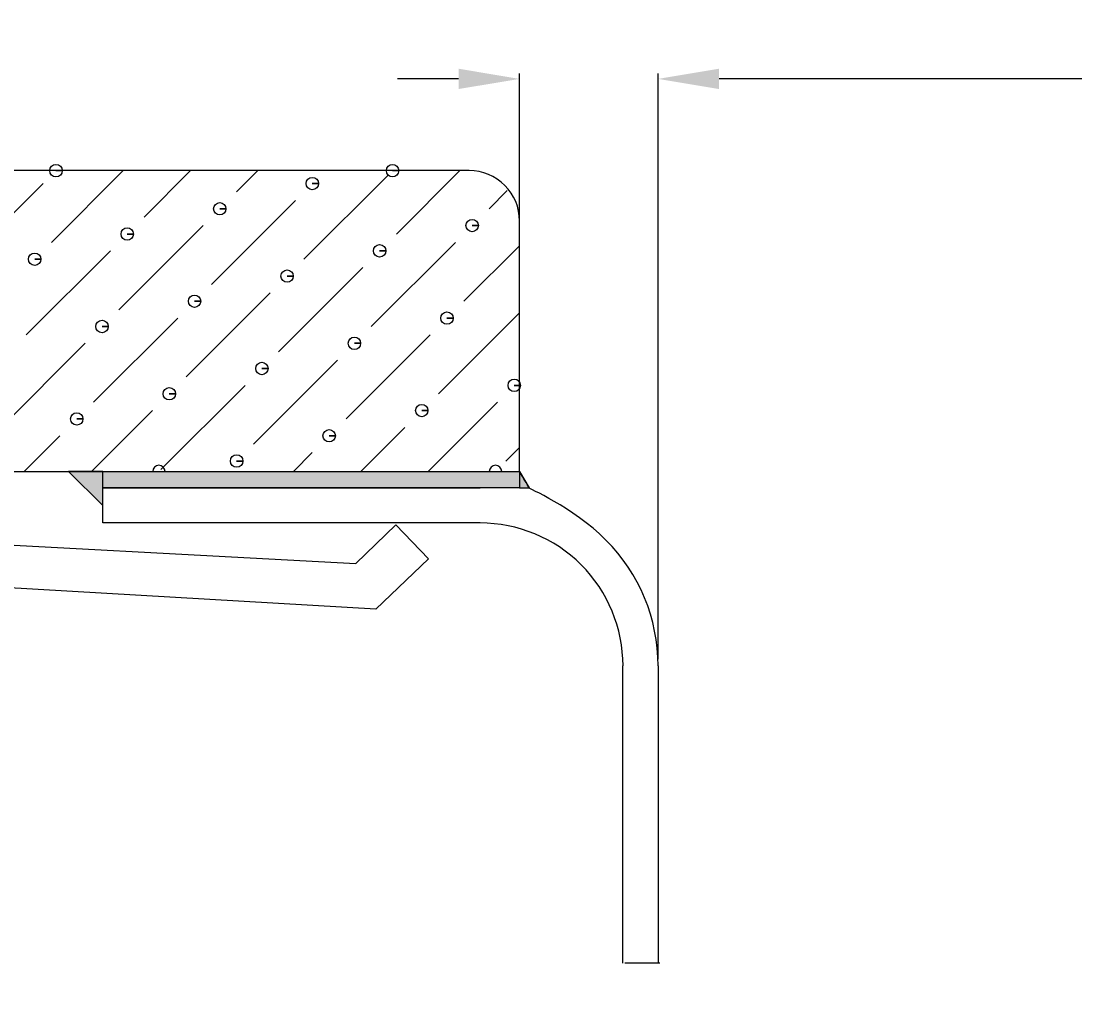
# Model space of a CAD drawing. Header units: millimetres. Extents: x 134 to 1547, y 290 to 1281.
# Drawn here: x 1077.65 to 1112.21, y 975.1 to 1007.29 of the extents above; entities that cross this region are included whole.
import ezdxf

# ---------------------------------------------------------------- set-up
doc = ezdxf.new("R2010")
doc.units = ezdxf.units.MM
doc.layers.add('尺寸標注', color=1, linetype='Continuous', lineweight=30)
doc.layers.add('細實線', color=1, linetype='Continuous', lineweight=13)
doc.styles.add('DIM', font='txt.shx', dxfattribs={"width": 0.7, "bigfont": 'chineset.shx'})
doc.styles.get("Standard").update_dxf_attribs({"font": 'arial.ttf'})
doc.dimstyles.new('5-1', dxfattribs={"dimscale": 5, "dimtxt": 2.5, "dimasz": 1.8, "dimexe": 1.6, "dimexo": 0.625, "dimtad": 1, "dimdec": 1, "dimdsep": 46, "dimlunit": 6, "dimtxsty": 'DIM', "dimcen": 0, "dimclrd": 1, "dimclre": 1, "dimclrt": 3, "dimadec": 1, "dimazin": 1, "dimtfac": 1, "dimtdec": 1, "dimtmove": 0, "dimatfit": 3, "dimfxl": 1, "dimtolj": 1, "dimlwd": 13, "dimlwe": 13, "dimarcsym": 0})
doc.dimstyles.new('in+mm', dxfattribs={"dimtxt": 15, "dimasz": 10, "dimexe": 0.18, "dimexo": 0.0625, "dimgap": 3, "dimtad": 1, "dimtoh": 1, "dimdec": 4, "dimlfac": 0.03937, "dimdsep": 46, "dimlunit": 5, "dimtxsty": 'Standard', "dimcen": 0.09, "dimclrd": 256, "dimclre": 256, "dimadec": 0, "dimazin": 0, "dimtp": 0.01, "dimtm": 0.01, "dimtfac": 1, "dimtdec": 4, "dimtofl": 0, "dimtmove": 0, "dimatfit": 3, "dimfxl": 1, "dimfrac": 2, "dimtolj": 1, "dimlwd": 0, "dimlwe": 0, "dimarcsym": 0})
doc.dimstyles.new('mm+in', dxfattribs={"dimscale": 3, "dimtxt": 4, "dimasz": 2.5, "dimexe": 1.25, "dimexo": 0.625, "dimgap": 2, "dimtad": 1, "dimdec": 1, "dimtxsty": 'DIM', "dimcen": 0, "dimclrd": 1, "dimclre": 1, "dimclrt": 3, "dimadec": 0, "dimazin": 0, "dimtfac": 1, "dimtdec": 1, "dimtofl": 0, "dimtmove": 0, "dimatfit": 3, "dimfxl": 1, "dimlwd": -1, "dimarcsym": 0})

# ---------------------------------------------------------------- blocks, each defined once
blk = doc.blocks.new('*D26')
at = {"layer": 'Defpoints', "color": 0}
for p in [(1098.542, 1005.392), (1093.996, 1000.732), (1098.542, 986.286)]:
    blk.add_point(p, dxfattribs=at)
at = {"layer": '細實線', "lineweight": 0}
for p, q in [((1093.996, 1000.795), (1093.996, 1005.572)), ((1098.542, 986.349), (1098.542, 1005.572)), ((1091.996, 1005.392), (1089.996, 1005.392)), ((1102.542, 1005.392), (1100.542, 1005.392)), ((1156.967, 1005.392), (1102.542, 1005.392))]:
    blk.add_line(p, q, dxfattribs=at)
at = {"layer": '細實線'}
for points in [[(1091.996, 1005.059), (1091.996, 1005.726), (1093.996, 1005.392)], [(1100.542, 1005.726), (1100.542, 1005.059), (1098.542, 1005.392)]]:
    blk.add_solid(points, dxfattribs=at)
at = {"layer": '細實線', "color": 0, "insert": (1131.255, 1022.2), "char_height": 15, "attachment_point": 5}
blk.add_mtext('\\A1;{\\fTahoma|b0|i0|c163|p34;\\H1.4581x;1/4"}', dxfattribs=at)
blk = doc.blocks.new('*D27')
at = {"color": 1, "lineweight": -2}
for p, q in [((458.467, 819.569), (458.467, 1087.531)), ((1207.767, 819.569), (1207.767, 1087.531))]:
    blk.add_line(p, q, dxfattribs=at)
at = {"color": 1}
blk.add_line((467.217, 1083.156), (1199.017, 1083.156), dxfattribs=at)
for points in [[(467.217, 1084.615), (467.217, 1081.698), (458.467, 1083.156)], [(1199.017, 1081.698), (1199.017, 1084.615), (1207.767, 1083.156)]]:
    blk.add_solid(points, dxfattribs=at)
at = {"layer": 'Defpoints', "color": 0}
for p in [(1207.767, 1083.156), (458.467, 817.381), (1207.767, 817.381)]:
    blk.add_point(p, dxfattribs=at)
at = {"color": 3, "insert": (824.276, 1097.156), "char_height": 14, "attachment_point": 5, "style": 'DIM'}
blk.add_mtext('749.3mm [29 1/2"]', dxfattribs=at)
blk = doc.blocks.new('*D28')
at = {"color": 1, "lineweight": -2}
for p, q in [((452.117, 819.569), (452.117, 1133.93)), ((1214.117, 819.569), (1214.117, 1133.93))]:
    blk.add_line(p, q, dxfattribs=at)
at = {"color": 1}
blk.add_line((460.867, 1129.555), (1205.367, 1129.555), dxfattribs=at)
for points in [[(460.867, 1131.013), (460.867, 1128.096), (452.117, 1129.555)], [(1205.367, 1128.096), (1205.367, 1131.013), (1214.117, 1129.555)]]:
    blk.add_solid(points, dxfattribs=at)
at = {"layer": 'Defpoints', "color": 0}
for p in [(1214.117, 1129.555), (452.117, 817.381), (1214.117, 817.381)]:
    blk.add_point(p, dxfattribs=at)
at = {"color": 3, "insert": (825.75, 1143.555), "char_height": 14, "attachment_point": 5, "style": 'DIM'}
blk.add_mtext('762mm [30"]', dxfattribs=at)
blk = doc.blocks.new('*D29')
at = {"color": 1, "lineweight": -2}
for p, q in [((445.767, 819.569), (445.767, 1198.34)), ((1220.467, 819.569), (1220.467, 1198.34))]:
    blk.add_line(p, q, dxfattribs=at)
at = {"color": 1}
blk.add_line((454.517, 1193.965), (1211.717, 1193.965), dxfattribs=at)
for points in [[(454.517, 1195.423), (454.517, 1192.506), (445.767, 1193.965)], [(1211.717, 1192.506), (1211.717, 1195.423), (1220.467, 1193.965)]]:
    blk.add_solid(points, dxfattribs=at)
at = {"layer": 'Defpoints', "color": 0}
for p in [(1220.467, 1193.965), (445.767, 817.381), (1220.467, 817.381)]:
    blk.add_point(p, dxfattribs=at)
at = {"color": 3, "insert": (844.093, 1207.965), "char_height": 14, "attachment_point": 5, "style": 'DIM'}
blk.add_mtext('774.7mm [30 1/2"]', dxfattribs=at)
blk = doc.blocks.new('*D30')
at = {"color": 1, "lineweight": -2}
for p, q in [((1099.951, 1020.581), (1292.134, 1020.581)), ((1099.951, 614.181), (1292.134, 614.181))]:
    blk.add_line(p, q, dxfattribs=at)
at = {"color": 1}
blk.add_line((1287.759, 1011.831), (1287.759, 622.931), dxfattribs=at)
for points in [[(1289.217, 1011.831), (1286.3, 1011.831), (1287.759, 1020.581)], [(1286.3, 622.931), (1289.217, 622.931), (1287.759, 614.181)]]:
    blk.add_solid(points, dxfattribs=at)
at = {"layer": 'Defpoints', "color": 0}
for p in [(1097.764, 1020.581), (1097.764, 614.181), (1287.759, 614.181)]:
    blk.add_point(p, dxfattribs=at)
at = {"color": 3, "insert": (1273.759, 855.607), "char_height": 14, "attachment_point": 5, "rotation": 90, "style": 'DIM'}
blk.add_mtext('406.4mm [16"]', dxfattribs=at)
blk = doc.blocks.new('*D32')
at = {"color": 1, "lineweight": -2}
for p, q in [((1089.531, 1033.281), (1406.632, 1033.281)), ((1089.531, 601.481), (1406.632, 601.481))]:
    blk.add_line(p, q, dxfattribs=at)
at = {"color": 1}
blk.add_line((1402.257, 1024.531), (1402.257, 610.231), dxfattribs=at)
for points in [[(1403.715, 1024.531), (1400.799, 1024.531), (1402.257, 1033.281)], [(1400.799, 610.231), (1403.715, 610.231), (1402.257, 601.481)]]:
    blk.add_solid(points, dxfattribs=at)
at = {"layer": 'Defpoints', "color": 0}
for p in [(1087.343, 1033.281), (1087.343, 601.481), (1402.257, 601.481)]:
    blk.add_point(p, dxfattribs=at)
at = {"color": 3, "insert": (1388.257, 839.104), "char_height": 14, "attachment_point": 5, "rotation": 90, "style": 'DIM'}
blk.add_mtext('431.8mm [17"]', dxfattribs=at)

msp = doc.modelspace()

# ---------------------------------------------------------------- hatches: boundary and pattern name
at = {"layer": '細實線'}
h = msp.add_hatch(color=256, dxfattribs=at)
edge = h.paths.add_edge_path()
edge.add_spline(control_points=[(1080.33046, 991.39614), (1080.33125, 991.39535), (1080.33165, 991.39495), (1080.33165, 991.39495), (1080.33165, 991.39495), (1080.33165, 992.46917), (1080.33165, 992.50991)], knot_values=[0.50948237, 0.50948237, 0.50948237, 0.50948237, 0.51420921, 0.51420921, 0.51420921, 1.00472684, 1.00472684, 1.00472684, 1.00472684], degree=3, periodic=0)
edge.add_spline(control_points=[(1080.33165, 992.50991), (1079.96084, 992.50991), (1079.58675, 992.50991), (1079.20996, 992.50991)], knot_values=[0.58970233, 0.58970233, 0.58970233, 0.58970233, 0.60902484, 0.60902484, 0.60902484, 0.60902484], degree=3, periodic=0)
edge.add_spline(control_points=[(1079.20996, 992.50991), (1079.25016, 992.46995), (1080.29038, 991.43598), (1080.33046, 991.39614)], knot_values=[0.00472684, 0.00472684, 0.00472684, 0.00472684, 0.24525882, 0.24525882, 0.24525882, 0.24525882], degree=3, periodic=0)
edge.add_spline(control_points=[(1080.33046, 991.39614), (1080.33046, 991.68217), (1080.33046, 991.9669), (1080.33046, 991.9669)], knot_values=[0.50229473, 0.50229473, 0.50229473, 0.50229473, 1, 1, 1, 1], degree=3, periodic=0)
edge.add_spline(control_points=[(1093.99455, 991.97007), (1093.99455, 991.97007), (1080.33165, 991.97007), (1080.33165, 991.97007)], knot_values=[0.5, 0.5, 0.5, 0.5, 1, 1, 1, 1], degree=3, periodic=0)
edge = h.paths.add_edge_path()
edge.add_spline(control_points=[(1094.30978, 991.97007), (1094.28485, 992.01254), (1094.01761, 992.46792), (1093.99455, 992.50721)], knot_values=[0.04129556, 0.04129556, 0.04129556, 0.04129556, 0.9552073, 0.9552073, 0.9552073, 0.9552073], degree=3, periodic=0)
edge.add_spline(control_points=[(1093.99455, 992.50721), (1093.99455, 992.48551), (1093.99455, 992.3763), (1093.99455, 992.26196)], knot_values=[0.13159054, 0.13159054, 0.13159054, 0.13159054, 0.23755172, 0.23755172, 0.23755172, 0.23755172], degree=3, periodic=0)
edge.add_spline(control_points=[(1093.99455, 992.26196), (1093.99455, 992.23754), (1093.99455, 992.21289), (1093.99455, 992.1888)], knot_values=[0.10895997, 0.10895997, 0.10895997, 0.10895997, 0.13159054, 0.13159054, 0.13159054, 0.13159054], degree=3, periodic=0)
edge.add_spline(control_points=[(1093.99455, 992.1888), (1093.99455, 992.07284), (1093.99455, 991.97007), (1093.99455, 991.97007), (1093.99455, 991.97007), (1093.99455, 991.97007), (1093.99455, 991.97007)], knot_values=[0.99999, 0.99999, 0.99999, 0.99999, 1.10894997, 1.10894997, 1.10894997, 1.10895997, 1.10895997, 1.10895997, 1.10895997], degree=3, periodic=0)
edge.add_spline(control_points=[(1093.99455, 991.97007), (1093.99456, 991.97007), (1094.2772, 991.97007), (1094.30978, 991.97007)], knot_values=[0.52881781, 0.52881781, 0.52881781, 0.52881781, 0.99999, 0.99999, 0.99999, 0.99999], degree=3, periodic=0)
h = msp.add_hatch(color=256, dxfattribs=at)
edge = h.paths.add_edge_path()
edge.add_spline(control_points=[(1093.99455, 992.26196), (1093.99455, 992.3763), (1093.99455, 992.48551), (1093.99455, 992.50721)], knot_values=[0.13159054, 0.13159054, 0.13159054, 0.13159054, 0.23755172, 0.23755172, 0.23755172, 0.23755172], degree=3, periodic=0)
edge.add_spline(control_points=[(1093.99455, 992.50721), (1093.99351, 992.50899), (1093.99296, 992.50991), (1093.99296, 992.50991)], knot_values=[0.00001, 0.00001, 0.00001, 0.00001, 0.04129556, 0.04129556, 0.04129556, 0.04129556], degree=3, periodic=0)
edge.add_spline(control_points=[(1093.99296, 992.50991), (1093.9733, 992.50991), (1093.77121, 992.50991), (1093.41151, 992.50991)], knot_values=[0.9288448, 0.9288448, 0.9288448, 0.9288448, 0.99637421, 0.99637421, 0.99637421, 0.99637421], degree=3, periodic=0)
edge.add_spline(control_points=[(1093.41151, 992.50991), (1093.41151, 992.50991), (1093.35394, 992.50991), (1093.30006, 992.50991)], knot_values=[0.066844, 0.066844, 0.066844, 0.066844, 0.14285714, 0.14285714, 0.14285714, 0.14285714], degree=3, periodic=0)
edge.add_spline(control_points=[(1093.30006, 992.50991), (1093.20983, 992.50991), (1093.11132, 992.50991), (1093.00484, 992.50991)], knot_values=[0.90656219, 0.90656219, 0.90656219, 0.90656219, 0.92215948, 0.92215948, 0.92215948, 0.92215948], degree=3, periodic=0)
edge.add_spline(control_points=[(1093.00484, 992.50991), (1091.77333, 992.50991), (1089.47555, 992.50991), (1086.58462, 992.50991)], knot_values=[0.72617055, 0.72617055, 0.72617055, 0.72617055, 0.90656219, 0.90656219, 0.90656219, 0.90656219], degree=3, periodic=0)
edge.add_spline(control_points=[(1086.58462, 992.50991), (1085.28574, 992.50991), (1083.86713, 992.50991), (1082.37169, 992.50991)], knot_values=[0.64512196, 0.64512196, 0.64512196, 0.64512196, 0.72617055, 0.72617055, 0.72617055, 0.72617055], degree=3, periodic=0)
edge.add_spline(control_points=[(1082.36999, 992.50991), (1082.36887, 992.50991), (1082.36724, 992.50991), (1082.36514, 992.50991)], knot_values=[0.12745211, 0.12745211, 0.12745211, 0.12745211, 0.13510685, 0.13510685, 0.13510685, 0.13510685], degree=3, periodic=0)
edge.add_spline(control_points=[(1082.36514, 992.50991), (1082.36104, 992.50991), (1082.35517, 992.50991), (1082.34802, 992.50991)], knot_values=[0.11243108, 0.11243108, 0.11243108, 0.11243108, 0.12745211, 0.12745211, 0.12745211, 0.12745211], degree=3, periodic=0)
edge.add_spline(control_points=[(1082.34802, 992.50991), (1082.33426, 992.50991), (1082.31573, 992.50991), (1082.2958, 992.50991)], knot_values=[0.08353796, 0.08353796, 0.08353796, 0.08353796, 0.11243108, 0.11243108, 0.11243108, 0.11243108], degree=3, periodic=0)
edge.add_spline(control_points=[(1082.2958, 992.50991), (1082.28657, 992.50991), (1082.27705, 992.50991), (1082.26755, 992.50991)], knot_values=[0.07016328, 0.07016328, 0.07016328, 0.07016328, 0.08353796, 0.08353796, 0.08353796, 0.08353796], degree=3, periodic=0)
edge.add_spline(control_points=[(1082.2958, 992.50991), (1082.18609, 992.50991), (1082.07596, 992.50991), (1081.96545, 992.50991)], knot_values=[0.63781622, 0.63781622, 0.63781622, 0.63781622, 0.64375225, 0.64375225, 0.64375225, 0.64375225], degree=3, periodic=0)
edge.add_spline(control_points=[(1081.96545, 992.50991), (1081.42941, 992.50991), (1080.88418, 992.50991), (1080.33165, 992.50991)], knot_values=[0.60902484, 0.60902484, 0.60902484, 0.60902484, 0.63781622, 0.63781622, 0.63781622, 0.63781622], degree=3, periodic=0)
edge.add_spline(control_points=[(1080.33165, 992.50991), (1080.33165, 992.46917), (1080.33165, 991.39495), (1080.33165, 991.39495), (1080.33165, 991.39495), (1080.33125, 991.39535), (1080.33046, 991.39614)], knot_values=[0.50948237, 0.50948237, 0.50948237, 0.50948237, 1, 1, 1, 1.00472684, 1.00472684, 1.00472684, 1.00472684], degree=3, periodic=0)
edge.add_spline(control_points=[(1080.33165, 991.97007), (1080.33165, 991.97007), (1093.99455, 991.97007), (1093.99455, 991.97007)], knot_values=[0.5, 0.5, 0.5, 0.5, 1, 1, 1, 1], degree=3, periodic=0)
edge.add_spline(control_points=[(1093.99455, 991.97007), (1093.99455, 991.97007), (1093.99455, 991.97007), (1093.99455, 991.97007), (1093.99455, 991.97007), (1093.99455, 992.07284), (1093.99455, 992.1888)], knot_values=[0.99999, 0.99999, 0.99999, 0.99999, 1, 1, 1, 1.10895997, 1.10895997, 1.10895997, 1.10895997], degree=3, periodic=0)
edge.add_spline(control_points=[(1093.99455, 992.1888), (1093.99455, 992.21289), (1093.99455, 992.23754), (1093.99455, 992.26196)], knot_values=[0.10895997, 0.10895997, 0.10895997, 0.10895997, 0.13159054, 0.13159054, 0.13159054, 0.13159054], degree=3, periodic=0)

# ---------------------------------------------------------------- linework, layer by layer
for points in [[(1092.34649, 1002.38044), (1092.34649, 1002.38044), (1052.95473, 1002.38044), (1052.95473, 1002.38044)], [(1078.64633, 1000.02528), (1078.64633, 1000.02528), (1081.0015, 1002.38044), (1081.0015, 1002.38044)], [(1081.68245, 1000.85406), (1081.68245, 1000.85406), (1083.20882, 1002.38044), (1083.20882, 1002.38044)], [(1084.71895, 1001.68166), (1084.71895, 1001.68166), (1085.41575, 1002.38044), (1085.41575, 1002.38044)], [(1089.96239, 1000.30154), (1089.96239, 1000.30154), (1092.03931, 1002.38044), (1092.03931, 1002.38044)], [(1086.92628, 999.47394), (1086.92628, 999.47394), (1089.68573, 1002.23379), (1089.68573, 1002.23379)], [(1075.6122, 999.19808), (1075.6122, 999.19808), (1078.37007, 1001.95793), (1078.37007, 1001.95793)], [(1092.99652, 1001.12914), (1092.99652, 1001.12914), (1093.5966, 1001.73041), (1093.5966, 1001.73041)], [(1083.88977, 998.64516), (1083.88977, 998.64516), (1086.64962, 1001.405), (1086.64962, 1001.405)], [(1093.99296, 992.50991), (1093.99296, 992.50991), (1093.99296, 1000.73238), (1093.99296, 1000.73238)], [(1080.85524, 997.81795), (1080.85524, 997.81795), (1083.61549, 1000.5786), (1083.61549, 1000.5786)], [(1089.1332, 997.26543), (1089.1332, 997.26543), (1091.89345, 1000.02528), (1091.89345, 1000.02528)], [(1077.81953, 996.99075), (1077.81953, 996.99075), (1080.57898, 999.74902), (1080.57898, 999.74902)], [(1092.16932, 998.09422), (1092.16932, 998.09422), (1093.99138, 999.91628), (1093.99138, 999.91628)], [(1086.0967, 996.43783), (1086.0967, 996.43783), (1088.85694, 999.19808), (1088.85694, 999.19808)], [(1083.06257, 995.61103), (1083.06257, 995.61103), (1085.82083, 998.36889), (1085.82083, 998.36889)], [(1080.02646, 994.78343), (1080.02646, 994.78343), (1082.78591, 997.54169), (1082.78591, 997.54169)], [(1091.34053, 995.0581), (1091.34053, 995.0581), (1093.99138, 997.70895), (1093.99138, 997.70895)], [(1088.306, 994.2309), (1088.306, 994.2309), (1091.06585, 996.99075), (1091.06585, 996.99075)], [(1076.99193, 993.95464), (1076.99193, 993.95464), (1079.75019, 996.71449), (1079.75019, 996.71449)], [(1085.26989, 993.4037), (1085.26989, 993.4037), (1088.02974, 996.16197), (1088.02974, 996.16197)], [(1082.23497, 992.57452), (1082.23497, 992.57452), (1084.99323, 995.33437), (1084.99323, 995.33437)], [(1090.99887, 992.50991), (1090.99887, 992.50991), (1093.27119, 994.78343), (1093.27119, 994.78343)], [(1079.96145, 992.50991), (1079.96145, 992.50991), (1081.9591, 994.50717), (1081.9591, 994.50717)], [(1088.79194, 992.50991), (1088.79194, 992.50991), (1090.23706, 993.95464), (1090.23706, 993.95464)], [(1077.75413, 992.50991), (1077.75413, 992.50991), (1078.92299, 993.67798), (1078.92299, 993.67798)], [(1086.58462, 992.50991), (1086.58462, 992.50991), (1087.20056, 993.12704), (1087.20056, 993.12704)], [(1093.54785, 992.85118), (1093.54785, 992.85118), (1093.99138, 993.29312), (1093.99138, 993.29312)], [(1053.69751, 992.50991), (1053.69751, 992.50991), (1093.99455, 992.50991), (1093.99455, 992.50991)], [(1079.2056, 992.50991), (1079.2056, 992.50991), (1080.32848, 991.39297), (1080.32848, 991.39297)], [(1080.33165, 992.5111), (1080.33165, 992.5111), (1093.99455, 992.5111), (1093.99455, 992.5111)], [(1093.99296, 992.50991), (1093.99296, 992.50991), (1094.31164, 991.9669), (1094.31164, 991.9669)], [(1093.99455, 992.5111), (1093.99455, 992.5111), (1093.99455, 991.97007), (1093.99455, 991.97007)], [(1080.33046, 990.81746), (1080.33046, 990.81746), (1080.33046, 991.9669), (1080.33046, 991.9669)], [(1093.99455, 991.97007), (1093.99455, 991.97007), (1080.33165, 991.97007), (1080.33165, 991.97007)], [(1080.33165, 991.96849), (1080.33165, 991.96849), (1092.70204, 991.9669), (1092.70204, 991.9669)], [(1057.62899, 991.14604), (1057.62899, 991.14604), (1088.62745, 989.4849), (1088.62745, 989.4849)], [(1092.70085, 990.81746), (1092.70085, 990.81746), (1080.33046, 990.81746), (1080.33046, 990.81746)], [(1088.62943, 989.4849), (1088.62943, 989.4849), (1089.94455, 990.75127), (1089.94455, 990.75127)], [(1089.94455, 990.75127), (1089.94455, 990.75127), (1091.00878, 989.64384), (1091.00878, 989.64384)], [(1089.28778, 987.98825), (1089.28778, 987.98825), (1056.80813, 989.87809), (1056.80813, 989.87809)], [(1091.00878, 989.64384), (1091.00878, 989.64384), (1089.28778, 987.98825), (1089.28778, 987.98825)], [(1097.38938, 976.36819), (1097.38938, 976.36819), (1097.38938, 986.12694), (1097.38938, 986.12694)], [(1098.54041, 986.12694), (1098.54041, 986.12694), (1098.54041, 976.36819), (1098.54041, 976.36819)], [(1098.60135, 976.36819), (1098.60135, 976.36819), (1097.4523, 976.36819), (1097.4523, 976.36819)]]:
    msp.add_open_spline(points, degree=3, dxfattribs=at)
for points, knots in [([(1078.79299, 1002.38044), (1078.79299, 1002.38044), (1078.99592, 1002.38044), (1078.99592, 1002.38044), (1078.99592, 1002.38044), (1078.99592, 1002.49222), (1078.90476, 1002.58378), (1078.79299, 1002.58378), (1078.79299, 1002.58378), (1078.68082, 1002.58378), (1078.58965, 1002.49222), (1078.58965, 1002.38044), (1078.58965, 1002.38044), (1078.58965, 1002.26827), (1078.68082, 1002.17711), (1078.79299, 1002.17711), (1078.79299, 1002.17711), (1078.90476, 1002.17711), (1078.99592, 1002.26827), (1078.99592, 1002.38044), (1078.99592, 1002.38044), (1078.99592, 1002.38044), (1078.79299, 1002.38044), (1078.79299, 1002.38044)], [0, 0, 0, 0, 0.14285714, 0.14285714, 0.14285714, 0.14285715, 0.28571429, 0.28571429, 0.28571429, 0.2857143, 0.42857143, 0.42857143, 0.42857143, 0.42857144, 0.57142857, 0.57142857, 0.57142857, 0.57142858, 0.71428571, 0.71428571, 0.71428571, 0.71428572, 1, 1, 1, 1]), ([(1089.83199, 1002.38044), (1089.83199, 1002.38044), (1090.03532, 1002.38044), (1090.03532, 1002.38044), (1090.03532, 1002.38044), (1090.03532, 1002.49222), (1089.94376, 1002.58378), (1089.83199, 1002.58378), (1089.83199, 1002.58378), (1089.71982, 1002.58378), (1089.62865, 1002.49222), (1089.62865, 1002.38044), (1089.62865, 1002.38044), (1089.62865, 1002.26827), (1089.71982, 1002.17711), (1089.83199, 1002.17711), (1089.83199, 1002.17711), (1089.94376, 1002.17711), (1090.03532, 1002.26827), (1090.03532, 1002.38044), (1090.03532, 1002.38044), (1090.03532, 1002.38044), (1089.83199, 1002.38044), (1089.83199, 1002.38044)], [0, 0, 0, 0, 0.14285714, 0.14285714, 0.14285714, 0.14285715, 0.28571429, 0.28571429, 0.28571429, 0.2857143, 0.42857143, 0.42857143, 0.42857143, 0.42857144, 0.57142857, 0.57142857, 0.57142857, 0.57142858, 0.71428571, 0.71428571, 0.71428571, 0.71428572, 1, 1, 1, 1]), ([(1093.99613, 1000.73238), (1093.99613, 1001.16957), (1093.82253, 1001.58931), (1093.51377, 1001.89807), (1093.51377, 1001.89807), (1093.20461, 1002.20684), (1092.78526, 1002.38044), (1092.34807, 1002.38044)], [0, 0, 0, 0, 0.33333333, 0.33333333, 0.33333333, 0.33333334, 1, 1, 1, 1]), ([(1087.20056, 1001.95793), (1087.20056, 1001.95793), (1087.40389, 1001.95793), (1087.40389, 1001.95793), (1087.40389, 1001.95793), (1087.40389, 1002.0697), (1087.31273, 1002.16126), (1087.20056, 1002.16126), (1087.20056, 1002.16126), (1087.08878, 1002.16126), (1086.99762, 1002.0697), (1086.99762, 1001.95793), (1086.99762, 1001.95793), (1086.99762, 1001.84615), (1087.08878, 1001.75459), (1087.20056, 1001.75459), (1087.20056, 1001.75459), (1087.31273, 1001.75459), (1087.40389, 1001.84615), (1087.40389, 1001.95793), (1087.40389, 1001.95793), (1087.40389, 1001.95793), (1087.20056, 1001.95793), (1087.20056, 1001.95793)], [0, 0, 0, 0, 0.14285714, 0.14285714, 0.14285714, 0.14285715, 0.28571429, 0.28571429, 0.28571429, 0.2857143, 0.42857143, 0.42857143, 0.42857143, 0.42857144, 0.57142857, 0.57142857, 0.57142857, 0.57142858, 0.71428571, 0.71428571, 0.71428571, 0.71428572, 1, 1, 1, 1]), ([(1084.16603, 1001.12914), (1084.16603, 1001.12914), (1084.36897, 1001.12914), (1084.36897, 1001.12914), (1084.36897, 1001.12914), (1084.36897, 1001.24091), (1084.2778, 1001.33207), (1084.16603, 1001.33207), (1084.16603, 1001.33207), (1084.05386, 1001.33207), (1083.9627, 1001.24091), (1083.9627, 1001.12914), (1083.9627, 1001.12914), (1083.9627, 1001.01697), (1084.05386, 1000.92581), (1084.16603, 1000.92581), (1084.16603, 1000.92581), (1084.2778, 1000.92581), (1084.36897, 1001.01697), (1084.36897, 1001.12914), (1084.36897, 1001.12914), (1084.36897, 1001.12914), (1084.16603, 1001.12914), (1084.16603, 1001.12914)], [0, 0, 0, 0, 0.14285714, 0.14285714, 0.14285714, 0.14285715, 0.28571429, 0.28571429, 0.28571429, 0.2857143, 0.42857143, 0.42857143, 0.42857143, 0.42857144, 0.57142857, 0.57142857, 0.57142857, 0.57142858, 0.71428571, 0.71428571, 0.71428571, 0.71428572, 1, 1, 1, 1]), ([(1092.44399, 1000.5786), (1092.44399, 1000.5786), (1092.64693, 1000.5786), (1092.64693, 1000.5786), (1092.64693, 1000.5786), (1092.64693, 1000.68997), (1092.55577, 1000.78153), (1092.44399, 1000.78153), (1092.44399, 1000.78153), (1092.33182, 1000.78153), (1092.24066, 1000.68997), (1092.24066, 1000.5786), (1092.24066, 1000.5786), (1092.24066, 1000.46603), (1092.33182, 1000.37487), (1092.44399, 1000.37487), (1092.44399, 1000.37487), (1092.55577, 1000.37487), (1092.64693, 1000.46603), (1092.64693, 1000.5786), (1092.64693, 1000.5786), (1092.64693, 1000.5786), (1092.44399, 1000.5786), (1092.44399, 1000.5786)], [0, 0, 0, 0, 0.14285714, 0.14285714, 0.14285714, 0.14285715, 0.28571429, 0.28571429, 0.28571429, 0.2857143, 0.42857143, 0.42857143, 0.42857143, 0.42857144, 0.57142857, 0.57142857, 0.57142857, 0.57142858, 0.71428571, 0.71428571, 0.71428571, 0.71428572, 1, 1, 1, 1]), ([(1081.13032, 1000.30154), (1081.13032, 1000.30154), (1081.33325, 1000.30154), (1081.33325, 1000.30154), (1081.33325, 1000.30154), (1081.33325, 1000.41371), (1081.24209, 1000.50487), (1081.13032, 1000.50487), (1081.13032, 1000.50487), (1081.01815, 1000.50487), (1080.92698, 1000.41371), (1080.92698, 1000.30154), (1080.92698, 1000.30154), (1080.92698, 1000.18977), (1081.01815, 1000.0986), (1081.13032, 1000.0986), (1081.13032, 1000.0986), (1081.24209, 1000.0986), (1081.33325, 1000.18977), (1081.33325, 1000.30154), (1081.33325, 1000.30154), (1081.33325, 1000.30154), (1081.13032, 1000.30154), (1081.13032, 1000.30154)], [0, 0, 0, 0, 0.14285714, 0.14285714, 0.14285714, 0.14285715, 0.28571429, 0.28571429, 0.28571429, 0.2857143, 0.42857143, 0.42857143, 0.42857143, 0.42857144, 0.57142857, 0.57142857, 0.57142857, 0.57142858, 0.71428571, 0.71428571, 0.71428571, 0.71428572, 1, 1, 1, 1]), ([(1089.40947, 999.74902), (1089.40947, 999.74902), (1089.6128, 999.74902), (1089.6128, 999.74902), (1089.6128, 999.74902), (1089.6128, 999.86079), (1089.52124, 999.95235), (1089.40947, 999.95235), (1089.40947, 999.95235), (1089.29769, 999.95235), (1089.20613, 999.86079), (1089.20613, 999.74902), (1089.20613, 999.74902), (1089.20613, 999.63685), (1089.29769, 999.54608), (1089.40947, 999.54608), (1089.40947, 999.54608), (1089.52124, 999.54608), (1089.6128, 999.63685), (1089.6128, 999.74902), (1089.6128, 999.74902), (1089.6128, 999.74902), (1089.40947, 999.74902), (1089.40947, 999.74902)], [0, 0, 0, 0, 0.14285714, 0.14285714, 0.14285714, 0.14285715, 0.28571429, 0.28571429, 0.28571429, 0.2857143, 0.42857143, 0.42857143, 0.42857143, 0.42857144, 0.57142857, 0.57142857, 0.57142857, 0.57142858, 0.71428571, 0.71428571, 0.71428571, 0.71428572, 1, 1, 1, 1]), ([(1078.09539, 999.47394), (1078.09539, 999.47394), (1078.29833, 999.47394), (1078.29833, 999.47394), (1078.29833, 999.47394), (1078.29833, 999.58611), (1078.20717, 999.67727), (1078.09539, 999.67727), (1078.09539, 999.67727), (1077.98323, 999.67727), (1077.89206, 999.58611), (1077.89206, 999.47394), (1077.89206, 999.47394), (1077.89206, 999.36217), (1077.98323, 999.27101), (1078.09539, 999.27101), (1078.09539, 999.27101), (1078.20717, 999.27101), (1078.29833, 999.36217), (1078.29833, 999.47394), (1078.29833, 999.47394), (1078.29833, 999.47394), (1078.09539, 999.47394), (1078.09539, 999.47394)], [0, 0, 0, 0, 0.14285714, 0.14285714, 0.14285714, 0.14285715, 0.28571429, 0.28571429, 0.28571429, 0.2857143, 0.42857143, 0.42857143, 0.42857143, 0.42857144, 0.57142857, 0.57142857, 0.57142857, 0.57142858, 0.71428571, 0.71428571, 0.71428571, 0.71428572, 1, 1, 1, 1]), ([(1086.37336, 998.92181), (1086.37336, 998.92181), (1086.57629, 998.92181), (1086.57629, 998.92181), (1086.57629, 998.92181), (1086.57629, 999.03359), (1086.48513, 999.12475), (1086.37336, 999.12475), (1086.37336, 999.12475), (1086.26119, 999.12475), (1086.17002, 999.03359), (1086.17002, 998.92181), (1086.17002, 998.92181), (1086.17002, 998.80964), (1086.26119, 998.71848), (1086.37336, 998.71848), (1086.37336, 998.71848), (1086.48513, 998.71848), (1086.57629, 998.80964), (1086.57629, 998.92181), (1086.57629, 998.92181), (1086.57629, 998.92181), (1086.37336, 998.92181), (1086.37336, 998.92181)], [0, 0, 0, 0, 0.14285714, 0.14285714, 0.14285714, 0.14285715, 0.28571429, 0.28571429, 0.28571429, 0.2857143, 0.42857143, 0.42857143, 0.42857143, 0.42857144, 0.57142857, 0.57142857, 0.57142857, 0.57142858, 0.71428571, 0.71428571, 0.71428571, 0.71428572, 1, 1, 1, 1]), ([(1083.33883, 998.09422), (1083.33883, 998.09422), (1083.54216, 998.09422), (1083.54216, 998.09422), (1083.54216, 998.09422), (1083.54216, 998.20639), (1083.451, 998.29755), (1083.33883, 998.29755), (1083.33883, 998.29755), (1083.22706, 998.29755), (1083.13589, 998.20639), (1083.13589, 998.09422), (1083.13589, 998.09422), (1083.13589, 997.98244), (1083.22706, 997.89088), (1083.33883, 997.89088), (1083.33883, 997.89088), (1083.451, 997.89088), (1083.54216, 997.98244), (1083.54216, 998.09422), (1083.54216, 998.09422), (1083.54216, 998.09422), (1083.33883, 998.09422), (1083.33883, 998.09422)], [0, 0, 0, 0, 0.14285714, 0.14285714, 0.14285714, 0.14285715, 0.28571429, 0.28571429, 0.28571429, 0.2857143, 0.42857143, 0.42857143, 0.42857143, 0.42857144, 0.57142857, 0.57142857, 0.57142857, 0.57142858, 0.71428571, 0.71428571, 0.71428571, 0.71428572, 1, 1, 1, 1]), ([(1091.61679, 997.54169), (1091.61679, 997.54169), (1091.82012, 997.54169), (1091.82012, 997.54169), (1091.82012, 997.54169), (1091.82012, 997.65386), (1091.72896, 997.74502), (1091.61679, 997.74502), (1091.61679, 997.74502), (1091.50502, 997.74502), (1091.41346, 997.65386), (1091.41346, 997.54169), (1091.41346, 997.54169), (1091.41346, 997.42992), (1091.50502, 997.33876), (1091.61679, 997.33876), (1091.61679, 997.33876), (1091.72896, 997.33876), (1091.82012, 997.42992), (1091.82012, 997.54169), (1091.82012, 997.54169), (1091.82012, 997.54169), (1091.61679, 997.54169), (1091.61679, 997.54169)], [0, 0, 0, 0, 0.14285714, 0.14285714, 0.14285714, 0.14285715, 0.28571429, 0.28571429, 0.28571429, 0.2857143, 0.42857143, 0.42857143, 0.42857143, 0.42857144, 0.57142857, 0.57142857, 0.57142857, 0.57142858, 0.71428571, 0.71428571, 0.71428571, 0.71428572, 1, 1, 1, 1]), ([(1080.30272, 997.26543), (1080.30272, 997.26543), (1080.50605, 997.26543), (1080.50605, 997.26543), (1080.50605, 997.26543), (1080.50605, 997.3772), (1080.41449, 997.46876), (1080.30272, 997.46876), (1080.30272, 997.46876), (1080.19055, 997.46876), (1080.09939, 997.3772), (1080.09939, 997.26543), (1080.09939, 997.26543), (1080.09939, 997.15326), (1080.19055, 997.0621), (1080.30272, 997.0621), (1080.30272, 997.0621), (1080.41449, 997.0621), (1080.50605, 997.15326), (1080.50605, 997.26543), (1080.50605, 997.26543), (1080.50605, 997.26543), (1080.30272, 997.26543), (1080.30272, 997.26543)], [0, 0, 0, 0, 0.14285714, 0.14285714, 0.14285714, 0.14285715, 0.28571429, 0.28571429, 0.28571429, 0.2857143, 0.42857143, 0.42857143, 0.42857143, 0.42857144, 0.57142857, 0.57142857, 0.57142857, 0.57142858, 0.71428571, 0.71428571, 0.71428571, 0.71428572, 1, 1, 1, 1]), ([(1088.58068, 996.71449), (1088.58068, 996.71449), (1088.78362, 996.71449), (1088.78362, 996.71449), (1088.78362, 996.71449), (1088.78362, 996.82626), (1088.69245, 996.91743), (1088.58068, 996.91743), (1088.58068, 996.91743), (1088.46851, 996.91743), (1088.37735, 996.82626), (1088.37735, 996.71449), (1088.37735, 996.71449), (1088.37735, 996.60232), (1088.46851, 996.51116), (1088.58068, 996.51116), (1088.58068, 996.51116), (1088.69245, 996.51116), (1088.78362, 996.60232), (1088.78362, 996.71449), (1088.78362, 996.71449), (1088.78362, 996.71449), (1088.58068, 996.71449), (1088.58068, 996.71449)], [0, 0, 0, 0, 0.14285714, 0.14285714, 0.14285714, 0.14285715, 0.28571429, 0.28571429, 0.28571429, 0.2857143, 0.42857143, 0.42857143, 0.42857143, 0.42857144, 0.57142857, 0.57142857, 0.57142857, 0.57142858, 0.71428571, 0.71428571, 0.71428571, 0.71428572, 1, 1, 1, 1]), ([(1085.54615, 995.88689), (1085.54615, 995.88689), (1085.74949, 995.88689), (1085.74949, 995.88689), (1085.74949, 995.88689), (1085.74949, 995.99867), (1085.65832, 996.09022), (1085.54615, 996.09022), (1085.54615, 996.09022), (1085.43438, 996.09022), (1085.34322, 995.99867), (1085.34322, 995.88689), (1085.34322, 995.88689), (1085.34322, 995.77512), (1085.43438, 995.68356), (1085.54615, 995.68356), (1085.54615, 995.68356), (1085.65832, 995.68356), (1085.74949, 995.77512), (1085.74949, 995.88689), (1085.74949, 995.88689), (1085.74949, 995.88689), (1085.54615, 995.88689), (1085.54615, 995.88689)], [0, 0, 0, 0, 0.14285714, 0.14285714, 0.14285714, 0.14285715, 0.28571429, 0.28571429, 0.28571429, 0.2857143, 0.42857143, 0.42857143, 0.42857143, 0.42857144, 0.57142857, 0.57142857, 0.57142857, 0.57142858, 0.71428571, 0.71428571, 0.71428571, 0.71428572, 1, 1, 1, 1]), ([(1093.82412, 995.33437), (1093.82412, 995.33437), (1094.02745, 995.33437), (1094.02745, 995.33437), (1094.02745, 995.33437), (1094.02745, 995.44654), (1093.93628, 995.5377), (1093.82412, 995.5377), (1093.82412, 995.5377), (1093.71234, 995.5377), (1093.62118, 995.44654), (1093.62118, 995.33437), (1093.62118, 995.33437), (1093.62118, 995.22259), (1093.71234, 995.13143), (1093.82412, 995.13143), (1093.82412, 995.13143), (1093.93628, 995.13143), (1094.02745, 995.22259), (1094.02745, 995.33437), (1094.02745, 995.33437), (1094.02745, 995.33437), (1093.82412, 995.33437), (1093.82412, 995.33437)], [0, 0, 0, 0, 0.14285714, 0.14285714, 0.14285714, 0.14285715, 0.28571429, 0.28571429, 0.28571429, 0.2857143, 0.42857143, 0.42857143, 0.42857143, 0.42857144, 0.57142857, 0.57142857, 0.57142857, 0.57142858, 0.71428571, 0.71428571, 0.71428571, 0.71428572, 1, 1, 1, 1]), ([(1082.51004, 995.0581), (1082.51004, 995.0581), (1082.71338, 995.0581), (1082.71338, 995.0581), (1082.71338, 995.0581), (1082.71338, 995.16988), (1082.62182, 995.26104), (1082.51004, 995.26104), (1082.51004, 995.26104), (1082.39827, 995.26104), (1082.30671, 995.16988), (1082.30671, 995.0581), (1082.30671, 995.0581), (1082.30671, 994.94594), (1082.39827, 994.85477), (1082.51004, 994.85477), (1082.51004, 994.85477), (1082.62182, 994.85477), (1082.71338, 994.94594), (1082.71338, 995.0581), (1082.71338, 995.0581), (1082.71338, 995.0581), (1082.51004, 995.0581), (1082.51004, 995.0581)], [0, 0, 0, 0, 0.14285714, 0.14285714, 0.14285714, 0.14285715, 0.28571429, 0.28571429, 0.28571429, 0.2857143, 0.42857143, 0.42857143, 0.42857143, 0.42857144, 0.57142857, 0.57142857, 0.57142857, 0.57142858, 0.71428571, 0.71428571, 0.71428571, 0.71428572, 1, 1, 1, 1]), ([(1079.47393, 994.2309), (1079.47393, 994.2309), (1079.67687, 994.2309), (1079.67687, 994.2309), (1079.67687, 994.2309), (1079.67687, 994.34307), (1079.58571, 994.43424), (1079.47393, 994.43424), (1079.47393, 994.43424), (1079.36176, 994.43424), (1079.2706, 994.34307), (1079.2706, 994.2309), (1079.2706, 994.2309), (1079.2706, 994.11913), (1079.36176, 994.02797), (1079.47393, 994.02797), (1079.47393, 994.02797), (1079.58571, 994.02797), (1079.67687, 994.11913), (1079.67687, 994.2309), (1079.67687, 994.2309), (1079.67687, 994.2309), (1079.47393, 994.2309), (1079.47393, 994.2309)], [0, 0, 0, 0, 0.14285714, 0.14285714, 0.14285714, 0.14285715, 0.28571429, 0.28571429, 0.28571429, 0.2857143, 0.42857143, 0.42857143, 0.42857143, 0.42857144, 0.57142857, 0.57142857, 0.57142857, 0.57142858, 0.71428571, 0.71428571, 0.71428571, 0.71428572, 1, 1, 1, 1]), ([(1090.78919, 994.50717), (1090.78919, 994.50717), (1090.99253, 994.50717), (1090.99253, 994.50717), (1090.99253, 994.50717), (1090.99253, 994.61894), (1090.90136, 994.7101), (1090.78919, 994.7101), (1090.78919, 994.7101), (1090.67742, 994.7101), (1090.58626, 994.61894), (1090.58626, 994.50717), (1090.58626, 994.50717), (1090.58626, 994.395), (1090.67742, 994.30383), (1090.78919, 994.30383), (1090.78919, 994.30383), (1090.90136, 994.30383), (1090.99253, 994.395), (1090.99253, 994.50717), (1090.99253, 994.50717), (1090.99253, 994.50717), (1090.78919, 994.50717), (1090.78919, 994.50717)], [0, 0, 0, 0, 0.14285714, 0.14285714, 0.14285714, 0.14285715, 0.28571429, 0.28571429, 0.28571429, 0.2857143, 0.42857143, 0.42857143, 0.42857143, 0.42857144, 0.57142857, 0.57142857, 0.57142857, 0.57142858, 0.71428571, 0.71428571, 0.71428571, 0.71428572, 1, 1, 1, 1]), ([(1087.75308, 993.67798), (1087.75308, 993.67798), (1087.95641, 993.67798), (1087.95641, 993.67798), (1087.95641, 993.67798), (1087.95641, 993.79015), (1087.86525, 993.88131), (1087.75308, 993.88131), (1087.75308, 993.88131), (1087.64131, 993.88131), (1087.55015, 993.79015), (1087.55015, 993.67798), (1087.55015, 993.67798), (1087.55015, 993.56621), (1087.64131, 993.47505), (1087.75308, 993.47505), (1087.75308, 993.47505), (1087.86525, 993.47505), (1087.95641, 993.56621), (1087.95641, 993.67798), (1087.95641, 993.67798), (1087.95641, 993.67798), (1087.75308, 993.67798), (1087.75308, 993.67798)], [0, 0, 0, 0, 0.14285714, 0.14285714, 0.14285714, 0.14285715, 0.28571429, 0.28571429, 0.28571429, 0.2857143, 0.42857143, 0.42857143, 0.42857143, 0.42857144, 0.57142857, 0.57142857, 0.57142857, 0.57142858, 0.71428571, 0.71428571, 0.71428571, 0.71428572, 1, 1, 1, 1]), ([(1084.71895, 992.85118), (1084.71895, 992.85118), (1084.92189, 992.85118), (1084.92189, 992.85118), (1084.92189, 992.85118), (1084.92189, 992.96295), (1084.83073, 993.05451), (1084.71895, 993.05451), (1084.71895, 993.05451), (1084.60678, 993.05451), (1084.51562, 992.96295), (1084.51562, 992.85118), (1084.51562, 992.85118), (1084.51562, 992.73901), (1084.60678, 992.64784), (1084.71895, 992.64784), (1084.71895, 992.64784), (1084.83073, 992.64784), (1084.92189, 992.73901), (1084.92189, 992.85118), (1084.92189, 992.85118), (1084.92189, 992.85118), (1084.71895, 992.85118), (1084.71895, 992.85118)], [0, 0, 0, 0, 0.14285714, 0.14285714, 0.14285714, 0.14285715, 0.28571429, 0.28571429, 0.28571429, 0.2857143, 0.42857143, 0.42857143, 0.42857143, 0.42857144, 0.57142857, 0.57142857, 0.57142857, 0.57142858, 0.71428571, 0.71428571, 0.71428571, 0.71428572, 1, 1, 1, 1]), ([(1082.26755, 992.50991), (1082.31917, 992.50991), (1082.37171, 992.50991), (1082.37171, 992.50991), (1082.37171, 992.50991), (1082.37171, 992.62169), (1082.28055, 992.71285), (1082.16878, 992.71285), (1082.16878, 992.71285), (1082.05661, 992.71285), (1081.96545, 992.62169), (1081.96545, 992.50991)], [0.070163276, 0.070163276, 0.070163276, 0.070163276, 0.142857143, 0.142857143, 0.142857143, 0.142857153, 0.285714286, 0.285714286, 0.285714286, 0.285714296, 0.428571429, 0.428571429, 0.428571429, 0.428571429]), ([(1093.30006, 992.50991), (1093.35394, 992.50991), (1093.41151, 992.50991), (1093.41151, 992.50991), (1093.41151, 992.50991), (1093.41151, 992.62169), (1093.31995, 992.71285), (1093.20817, 992.71285), (1093.20817, 992.71285), (1093.0964, 992.71285), (1093.00484, 992.62169), (1093.00484, 992.50991)], [0.066843997, 0.066843997, 0.066843997, 0.066843997, 0.142857143, 0.142857143, 0.142857143, 0.142857153, 0.285714286, 0.285714286, 0.285714286, 0.285714296, 0.428571429, 0.428571429, 0.428571429, 0.428571429]), ([(1080.33165, 991.39495), (1080.33165, 991.39495), (1079.20877, 992.5111), (1079.20877, 992.5111), (1079.20877, 992.5111), (1079.20877, 992.5111), (1080.33165, 992.5111), (1080.33165, 992.5111), (1080.33165, 992.5111), (1080.33165, 992.5111), (1080.33165, 991.39495), (1080.33165, 991.39495)], [0, 0, 0, 0, 0.25, 0.25, 0.25, 0.25000001, 0.5, 0.5, 0.5, 0.50000001, 1, 1, 1, 1]), ([(1093.99455, 991.97007), (1093.99455, 991.97007), (1093.99455, 992.5111), (1093.99455, 992.5111), (1093.99455, 992.5111), (1093.99455, 992.5111), (1094.31283, 991.97007), (1094.31283, 991.97007), (1094.31283, 991.97007), (1094.31283, 991.97007), (1093.99455, 991.97007), (1093.99455, 991.97007)], [0, 0, 0, 0, 0.25, 0.25, 0.25, 0.25000001, 0.5, 0.5, 0.5, 0.50000001, 1, 1, 1, 1]), ([(1098.542, 986.12694), (1098.542, 987.67592), (1097.92566, 989.16147), (1096.8321, 990.25661), (1096.8321, 990.25661), (1095.73657, 991.35254), (1094.24982, 991.9669), (1094.31164, 991.9669)], [0, 0, 0, 0, 0.33333333, 0.33333333, 0.33333333, 0.33333334, 1, 1, 1, 1]), ([(1097.39137, 986.12694), (1097.39137, 987.37151), (1096.89711, 988.56495), (1096.01798, 989.44407), (1096.01798, 989.44407), (1095.13688, 990.32359), (1093.94383, 990.81746), (1092.70085, 990.81746)], [0, 0, 0, 0, 0.33333333, 0.33333333, 0.33333333, 0.33333334, 1, 1, 1, 1])]:
    msp.add_open_spline(points, degree=3, knots=knots, dxfattribs=at)

# ---------------------------------------------------------------- dimensions: what is measured, and where the dimension line sits
for base, p1, p2, picture, middle in [((1220.46697, 1193.96451), (445.76697, 817.38132), (1220.46697, 817.38132), '*D29', (844.09288, 1193.96451)), ((1214.11697, 1129.5547), (452.11697, 817.38132), (1214.11697, 817.38132), '*D28', (825.74976, 1129.5547)), ((1207.76697, 1083.15623), (458.46697, 817.38132), (1207.76697, 817.38132), '*D27', (824.27561, 1083.15623))]:
    dim = msp.add_linear_dim(base=base, p1=p1, p2=p2, dimstyle='mm+in', override={"dimscale": 3.5, "dimdsep": 46, "dimpost": 'mm'})
    dim.commit()
    dim.dimension.update_dxf_attribs({"geometry": picture, "text_midpoint": middle, "dimtype": 160})
for base, p1, p2, picture, middle in [((1402.25703, 601.48132), (1087.34302, 1033.28132), (1087.34302, 601.48132), '*D32', (1402.25703, 839.10407)), ((1287.75861, 614.18132), (1097.76376, 1020.58132), (1097.76376, 614.18132), '*D30', (1287.75861, 855.60659))]:
    dim = msp.add_linear_dim(base=base, p1=p1, p2=p2, angle=90, dimstyle='mm+in', override={"dimscale": 3.5, "dimdsep": 46, "dimpost": 'mm'})
    dim.commit()
    dim.dimension.update_dxf_attribs({"geometry": picture, "text_midpoint": middle, "dimtype": 160})
dim = msp.add_linear_dim(base=(1098.542, 1005.39246), p1=(1093.99613, 1000.73238), p2=(1098.542, 986.2862), text='{\\fTahoma|b0|i0|c163|p34;\\H1.4581x;1/4"}', dimstyle='in+mm', override={"dimasz": 2, "dimpost": '"'}, dxfattribs=at)
dim.commit()
dim.dimension.update_dxf_attribs({"geometry": '*D26', "text_midpoint": (1131.2546, 1005.39246), "dimtype": 160})

# ---------------------------------------------------------------- leaders
at = {"layer": '尺寸標注'}
msp.add_leader([(1135.91513, 1033.2626), (1110.19402, 950.48908), (1100.43135, 950.48908)], dimstyle='5-1', dxfattribs=at)

doc.saveas('drawing.dxf')
